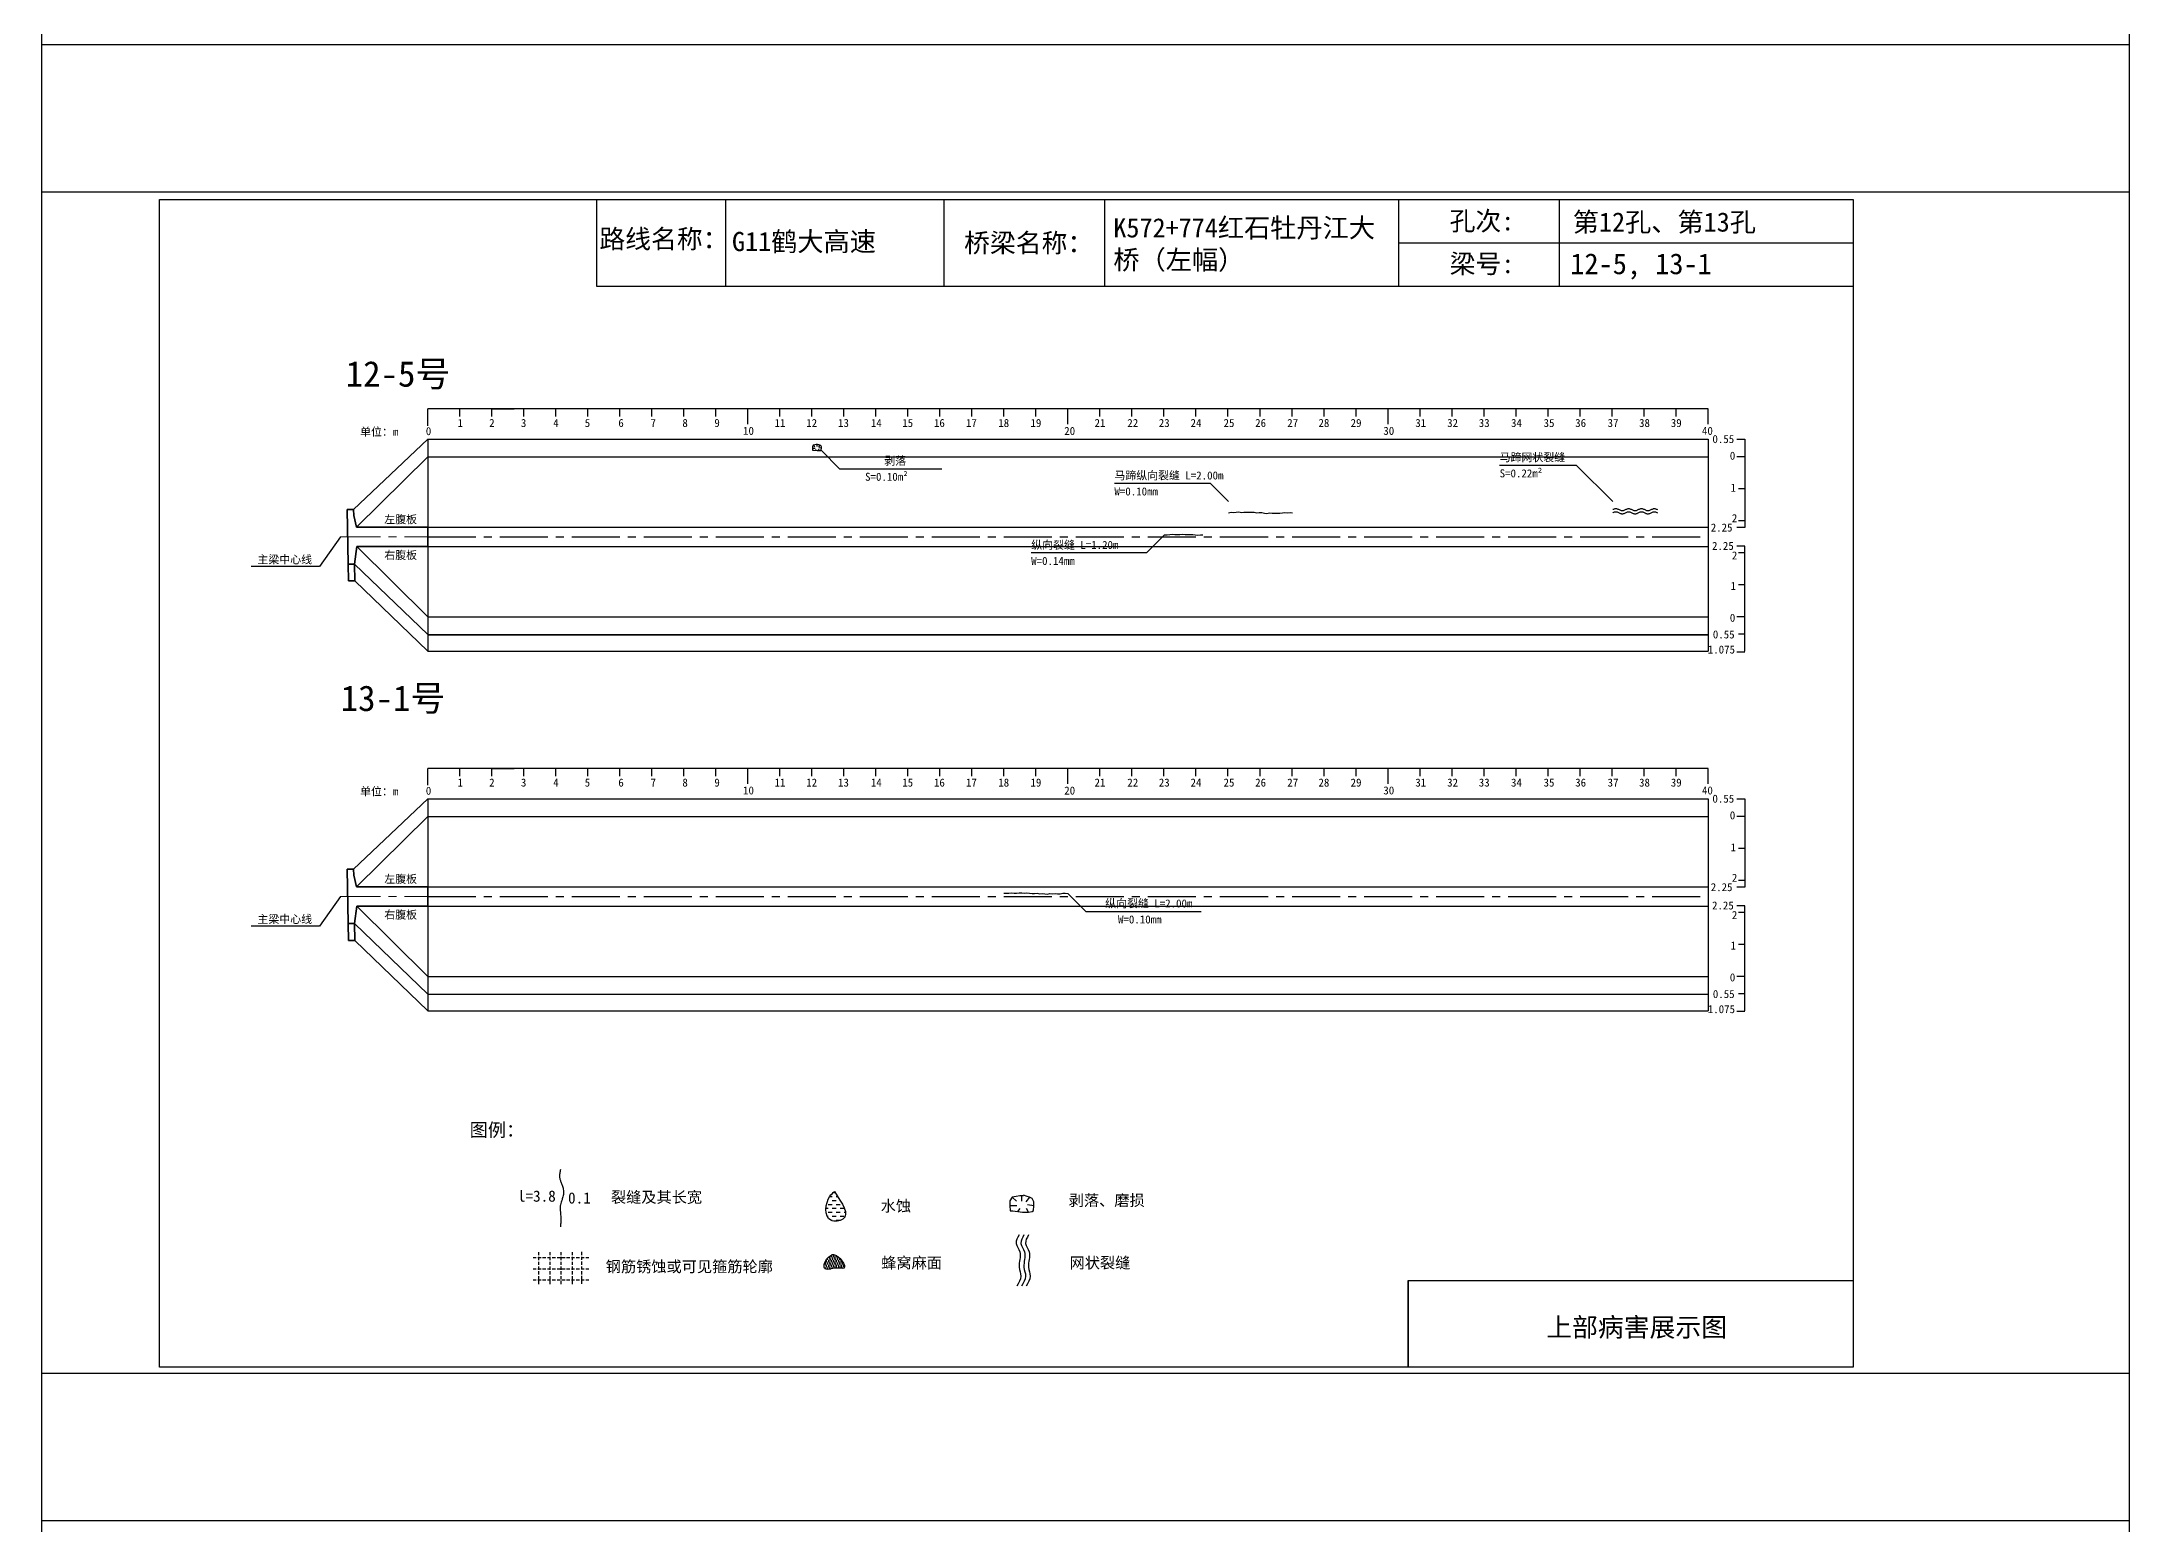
# Model space of a CAD drawing. Header units: millimetres. Extents: x -37 to 615, y -10473 to 23.
# Drawn here: x -37 to 615, y -9644 to -9181 of the extents above; entities that cross this region are included whole.
import ezdxf

# ---------------------------------------------------------------- set-up
doc = ezdxf.new("R2010")
doc.units = ezdxf.units.MM
for name, pattern in [('CENTER', [2, 1.25, -0.25, 0.25, -0.25]), ('CENTER2', [1.125, 0.75, -0.125, 0.125, -0.125]), ('DASHED', [0.75, 0.5, -0.25])]:
    doc.linetypes.add(name, pattern=pattern)
for name, color, linetype in [('加固措施', 7, 'Continuous'), ('图层1', 7, 'Continuous'), ('病害', 5, 'Continuous'), ('轮廓', 3, 'Continuous')]:
    doc.layers.add(name, color=color, linetype=linetype)
doc.layers.add('虚线', color=7, linetype='Continuous', lineweight=30)
doc.styles.get("Standard").update_dxf_attribs({"font": ''})
doc.styles.add('汉字', font='')
doc.styles.get('Standard').set_extended_font_data('SimSun')
doc.styles.get('汉字').set_extended_font_data('SimSun')
pattern_1 = [(0, (-2783.5002, -201.1734), (0.38480574, 0.76961148), [0, -0.76961148])]
pattern_2 = [(0, (-4794.9262, -487.88576), (0.38480574, 0.76961148), [0, -0.76961148])]
pattern_3 = [(0, (-2240.9707, -124.7498), (1.2467706, 1.2467706), [1.2467706, -1.2467706])]

# ---------------------------------------------------------------- blocks, each defined once
blk = doc.blocks.new('adfsd')
at = {"lineweight": -2, "ltscale": 0.5}
for p, q in [((1140.897, -3083.694), (1140.936, -3083.729)), ((1140.983, -3083.682), (1140.981, -3083.729)), ((1141.053, -3083.694), (1141.022, -3083.735)), ((1140.876, -3083.768), (1140.94, -3083.769)), ((1140.948, -3083.824), (1140.969, -3083.796)), ((1141.045, -3083.83), (1141.028, -3083.796)), ((1141.094, -3083.772), (1141.036, -3083.763))]:
    blk.add_line(p, q, dxfattribs=at)
blk.add_lwpolyline([(1141, -3083.682), (1140.967, -3083.682), (1140.934, -3083.69), (1140.897, -3083.694), (1140.876, -3083.727), (1140.876, -3083.768), (1140.88, -3083.818), (1140.905, -3083.818), (1140.991, -3083.83), (1141.045, -3083.83), (1141.078, -3083.822), (1141.09, -3083.814), (1141.094, -3083.772), (1141.094, -3083.735), (1141.078, -3083.707), (1141.053, -3083.694), (1141.033, -3083.69), (1141, -3083.678)], dxfattribs=at)
blk = doc.blocks.new('chi')
at = {"color": 0}
for p, q in [((1147.409, -3079.329), (1147.409, -3078.8)), ((1187.409, -3078.8), (1147.409, -3078.8)), ((1148.409, -3079.041), (1148.409, -3078.8)), ((1149.409, -3079.041), (1149.409, -3078.8)), ((1149.409, -3078.8), (1150.109, -3078.8)), ((1150.409, -3079.041), (1150.409, -3078.8)), ((1151.409, -3079.041), (1151.409, -3078.8)), ((1152.409, -3079.041), (1152.409, -3078.8)), ((1153.409, -3079.041), (1153.409, -3078.8)), ((1154.409, -3079.041), (1154.409, -3078.8)), ((1155.409, -3079.041), (1155.409, -3078.8)), ((1156.409, -3079.041), (1156.409, -3078.8)), ((1157.409, -3079.283), (1157.409, -3078.8)), ((1158.409, -3079.041), (1158.409, -3078.8)), ((1159.409, -3079.041), (1159.409, -3078.8)), ((1160.409, -3079.041), (1160.409, -3078.8)), ((1161.409, -3079.041), (1161.409, -3078.8)), ((1162.409, -3079.041), (1162.409, -3078.8)), ((1163.409, -3079.041), (1163.409, -3078.8)), ((1164.409, -3079.041), (1164.409, -3078.8)), ((1165.409, -3079.041), (1165.409, -3078.8)), ((1166.409, -3079.041), (1166.409, -3078.8)), ((1167.409, -3079.283), (1167.409, -3078.8)), ((1168.409, -3079.041), (1168.409, -3078.8)), ((1169.409, -3079.041), (1169.409, -3078.8)), ((1170.409, -3079.041), (1170.409, -3078.8)), ((1171.409, -3079.041), (1171.409, -3078.8)), ((1172.409, -3079.041), (1172.409, -3078.8)), ((1173.409, -3079.041), (1173.409, -3078.8)), ((1174.409, -3079.041), (1174.409, -3078.8)), ((1175.409, -3079.041), (1175.409, -3078.8)), ((1176.409, -3079.041), (1176.409, -3078.8)), ((1177.409, -3079.283), (1177.409, -3078.8)), ((1178.409, -3079.041), (1178.409, -3078.8)), ((1179.409, -3079.041), (1179.409, -3078.8)), ((1180.409, -3079.041), (1180.409, -3078.8)), ((1181.409, -3079.041), (1181.409, -3078.8)), ((1182.409, -3079.041), (1182.409, -3078.8)), ((1183.409, -3079.041), (1183.409, -3078.8)), ((1184.409, -3079.041), (1184.409, -3078.8)), ((1185.409, -3079.041), (1185.409, -3078.8)), ((1186.409, -3079.041), (1186.409, -3078.8)), ((1187.409, -3079.283), (1187.409, -3078.8))]:
    blk.add_line(p, q, dxfattribs=at)
for s, p in [('0', (1147.349, -3079.623)), ('1', (1148.339, -3079.368)), ('2', (1149.328, -3079.368)), ('3', (1150.319, -3079.368)), ('4', (1151.329, -3079.368)), ('5', (1152.313, -3079.368)), ('6', (1153.363, -3079.368)), ('7', (1154.37, -3079.368)), ('8', (1155.363, -3079.368)), ('9', (1156.363, -3079.368)), ('10', (1157.259, -3079.613)), ('11', (1158.242, -3079.368)), ('12', (1159.233, -3079.368)), ('13', (1160.227, -3079.368)), ('14', (1161.252, -3079.368)), ('15', (1162.233, -3079.368)), ('16', (1163.223, -3079.368)), ('17', (1164.224, -3079.368)), ('18', (1165.232, -3079.368)), ('19', (1166.238, -3079.368)), ('20', (1167.294, -3079.617)), ('21', (1168.24, -3079.368)), ('22', (1169.264, -3079.368)), ('23', (1170.247, -3079.368)), ('24', (1171.24, -3079.368)), ('25', (1172.271, -3079.368)), ('26', (1173.258, -3079.368)), ('27', (1174.261, -3079.368)), ('28', (1175.236, -3079.368)), ('29', (1176.24, -3079.368)), ('30', (1177.262, -3079.613)), ('31', (1178.261, -3079.368)), ('32', (1179.256, -3079.368)), ('33', (1180.243, -3079.368)), ('34', (1181.251, -3079.368)), ('35', (1182.269, -3079.368)), ('36', (1183.256, -3079.368)), ('37', (1184.269, -3079.368)), ('38', (1185.251, -3079.368)), ('39', (1186.242, -3079.368)), ('40', (1187.216, -3079.613))]:
    blk.add_text(s, height=0.25).set_placement(p)
blk = doc.blocks.new('kopp')
at = {"color": 0}
for p, q in [((1188.308, -3078.25), (1188.558, -3078.25)), ((1188.558, -3078.25), (1188.558, -3078.8)), ((1188.558, -3078.8), (1188.308, -3078.8)), ((1188.558, -3078.8), (1188.558, -3079.8)), ((1188.558, -3079.8), (1188.358, -3079.8)), ((1188.558, -3079.8), (1188.558, -3079.8)), ((1188.558, -3079.8), (1188.558, -3080.8)), ((1188.558, -3081.009), (1188.308, -3081.009)), ((1188.558, -3080.8), (1188.358, -3080.8)), ((1188.558, -3080.8), (1188.558, -3081.009)), ((1188.558, -3081.592), (1188.308, -3081.592)), ((1188.558, -3081.8), (1188.358, -3081.8)), ((1188.558, -3081.8), (1188.558, -3081.592)), ((1188.558, -3082.8), (1188.558, -3081.8)), ((1188.558, -3082.8), (1188.358, -3082.8)), ((1188.558, -3083.8), (1188.558, -3082.8)), ((1188.558, -3082.8), (1188.558, -3082.8)), ((1188.558, -3083.8), (1188.308, -3083.8)), ((1188.558, -3084.875), (1188.558, -3083.8)), ((1188.558, -3084.338), (1188.358, -3084.338)), ((1188.308, -3084.888), (1188.558, -3084.888))]:
    blk.add_line(p, q, dxfattribs=at)
for s, p in [('0.55', (1187.543, -3078.37)), ('0', (1188.086, -3078.891)), ('1', (1188.109, -3079.89)), ('2', (1188.15, -3080.842)), ('2.25', (1187.49, -3081.135)), ('2.25', (1187.53, -3081.708)), ('2', (1188.15, -3082.006)), ('1', (1188.109, -3082.959)), ('0', (1188.086, -3083.954)), ('0.55', (1187.556, -3084.474)), ('1.075', (1187.398, -3084.946))]:
    blk.add_text(s, height=0.25).set_placement(p)

msp = doc.modelspace()

# ---------------------------------------------------------------- hatches: boundary and pattern name
at = {"layer": '加固措施', "lineweight": -2}
h = msp.add_hatch(dxfattribs=at)
h.set_pattern_fill('DASH', color=256, scale=0.626645)
h.set_pattern_definition(pattern_3)
edge = h.paths.add_edge_path()
edge.add_spline(control_points=[(210.85, -9540.12), (210.36, -9540.55), (208.03, -9542.61), (207.41, -9550.1), (216.74, -9548.77), (213.29, -9543.7), (210.85, -9540.12)], knot_values=[0, 0, 0, 0, 3.237042, 15.187225, 21.182779, 35.601669, 35.601669, 35.601669, 35.601669], degree=3, periodic=0)
h = msp.add_hatch(dxfattribs=at)
h.set_pattern_fill('DASH', color=256, scale=0.626645)
h.set_pattern_definition(pattern_3)
edge = h.paths.add_edge_path()
edge.add_spline(control_points=[(210.85, -9540.12), (210.36, -9540.55), (208.03, -9542.61), (207.41, -9550.1), (216.74, -9548.77), (213.29, -9543.7), (210.85, -9540.12)], knot_values=[0, 0, 0, 0, 3.237042, 15.187225, 21.182779, 35.601669, 35.601669, 35.601669, 35.601669], degree=3, periodic=0)
h = msp.add_hatch(dxfattribs=at)
h.set_pattern_fill('DOTS', scale=0.696272)
h.set_pattern_definition(pattern_1)
edge = h.paths.add_edge_path()
edge.add_spline(control_points=[(210.19, -9559.78), (209.15, -9560.49), (207.68, -9561.51), (207.52, -9565.25), (211, -9563.53), (215.72, -9564.88), (212.21, -9559.7), (210.31, -9559.78), (210.19, -9559.78)], knot_values=[0, 0, 0, 0, 5.205471, 7.397577, 12.944796, 16.169923, 23.88441, 24.400432, 24.400432, 24.400432, 24.400432], degree=3, periodic=0)
h = msp.add_hatch(dxfattribs=at)
h.set_pattern_fill('DOTS', scale=0.696272)
h.set_pattern_definition(pattern_1)
edge = h.paths.add_edge_path()
edge.add_spline(control_points=[(210.19, -9559.78), (209.15, -9560.49), (207.68, -9561.51), (207.52, -9565.25), (211, -9563.53), (215.72, -9564.88), (212.21, -9559.7), (210.31, -9559.78), (210.19, -9559.78)], knot_values=[0, 0, 0, 0, 5.205471, 7.397577, 12.944796, 16.169923, 23.88441, 24.400432, 24.400432, 24.400432, 24.400432], degree=3, periodic=0)
at = {"layer": '病害', "lineweight": -2}
h = msp.add_hatch(dxfattribs=at)
h.set_pattern_fill('DOTS', color=4, scale=0.696272, style=0)
h.set_pattern_definition(pattern_2)
edge = h.paths.add_edge_path()
edge.add_spline(control_points=[(210.19, -9559.78), (209.15, -9560.49), (207.68, -9561.51), (207.52, -9565.25), (211, -9563.53), (215.72, -9564.88), (212.21, -9559.7), (210.31, -9559.78), (210.19, -9559.78)], knot_values=[0, 0, 0, 0, 1.041094, 1.479515, 2.588959, 3.233985, 4.776882, 4.880086, 4.880086, 4.880086, 4.880086], degree=3, periodic=0)
h = msp.add_hatch(dxfattribs=at)
h.set_pattern_fill('DOTS', color=4, scale=0.696272, style=0)
h.set_pattern_definition(pattern_2)
edge = h.paths.add_edge_path()
edge.add_spline(control_points=[(210.19, -9559.78), (209.15, -9560.49), (207.68, -9561.51), (207.52, -9565.25), (211, -9563.53), (215.72, -9564.88), (212.21, -9559.7), (210.31, -9559.78), (210.19, -9559.78)], knot_values=[0, 0, 0, 0, 1.041094, 1.479515, 2.588959, 3.233985, 4.776882, 4.880086, 4.880086, 4.880086, 4.880086], degree=3, periodic=0)

# ---------------------------------------------------------------- linework, layer by layer
at = {"color": 0, "linetype": 'ByBlock'}
for p, q in [((0, -9230.15), (529.17, -9230.15)), ((0, -9595), (0, -9230.15)), ((136.5, -9230.15), (136.5, -9257.28)), ((245.1, -9230.15), (245.1, -9257.28)), ((387.13, -9230.15), (387.13, -9257.28)), ((437.29, -9230.21), (437.29, -9257.34)), ((529.17, -9230.15), (529.17, -9595)), ((136.5, -9257.28), (529.17, -9257.28)), ((390.12, -9595), (390.12, -9567.88)), ((390.12, -9567.88), (529.17, -9567.88)), ((529.17, -9595), (0, -9595))]:
    msp.add_line(p, q, dxfattribs=at)
at = {"color": 0}
for p, q in [((60.65, -9327.07), (83.82, -9305.07)), ((83.82, -9305.07), (83.82, -9371.32)), ((83.82, -9305.07), (483.82, -9305.07)), ((483.82, -9305.07), (483.82, -9371.32)), ((61.57, -9332.57), (83.82, -9310.57)), ((56.57, -9335.57), (49.96, -9344.83)), ((61.64, -9338.57), (83.82, -9360.57)), ((83.82, -9332.57), (483.82, -9332.57)), ((83.82, -9338.57), (483.82, -9338.57)), ((483.82, -9332.57), (483.82, -9335.57)), ((49.96, -9344.83), (28.63, -9344.83)), ((60.99, -9344.07), (83.82, -9366.07)), ((61.09, -9349.32), (83.82, -9371.32)), ((83.82, -9360.57), (483.82, -9360.57)), ((83.82, -9366.07), (483.82, -9366.07)), ((83.82, -9366.19), (483.82, -9366.19)), ((83.82, -9371.32), (483.82, -9371.32)), ((60.65, -9439.41), (83.82, -9417.41)), ((61.57, -9444.92), (83.82, -9422.91)), ((83.82, -9417.41), (83.82, -9483.66)), ((83.82, -9417.41), (483.82, -9417.41)), ((83.82, -9422.91), (483.82, -9422.91)), ((483.82, -9417.41), (483.82, -9483.66)), ((56.57, -9447.91), (49.96, -9457.17)), ((83.82, -9444.91), (483.82, -9444.91)), ((483.82, -9444.91), (483.82, -9447.91)), ((61.64, -9450.91), (83.82, -9472.91)), ((83.82, -9450.91), (483.82, -9450.91)), ((49.96, -9457.17), (28.63, -9457.17)), ((60.99, -9456.41), (83.82, -9478.41)), ((61.09, -9461.66), (83.82, -9483.66)), ((83.82, -9472.91), (483.82, -9472.91)), ((83.82, -9478.41), (483.82, -9478.41)), ((83.82, -9483.66), (483.82, -9483.66))]:
    msp.add_line(p, q, dxfattribs=at)
msp.add_line((83.82, -9310.57), (483.82, -9310.57))
at = {"color": 7}
for p, q in [((204, -9307.87), (204.82, -9307.88)), ((204.26, -9306.92), (204.77, -9307.36)), ((204.92, -9308.58), (205.19, -9308.22)), ((205.37, -9306.76), (205.34, -9307.36)), ((206.26, -9306.92), (205.86, -9307.44)), ((206.16, -9308.65), (205.94, -9308.22)), ((206.79, -9307.92), (206.04, -9307.8))]:
    msp.add_line(p, q, dxfattribs=at)
at = {"color": 1, "linetype": 'CENTER2', "ltscale": 20}
for p, q in [((83.82, -9335.57), (483.82, -9335.57)), ((83.82, -9447.91), (483.82, -9447.91))]:
    msp.add_line(p, q, dxfattribs=at)
at = {"color": 1, "linetype": 'DASHED', "ltscale": 2}
for p, q in [((118.45, -9559.01), (118.45, -9569.45)), ((118.45, -9559.01), (118.45, -9569.45)), ((121.93, -9559.01), (121.93, -9569.45)), ((121.93, -9559.01), (121.93, -9569.45)), ((125.41, -9559.01), (125.41, -9569.45)), ((125.41, -9559.01), (125.41, -9569.45)), ((128.89, -9559.01), (128.89, -9569.45)), ((128.89, -9559.01), (128.89, -9569.45)), ((131.87, -9558.98), (131.87, -9569.43)), ((131.87, -9558.98), (131.87, -9569.43)), ((116.71, -9560.75), (134.11, -9560.75)), ((116.71, -9560.75), (134.11, -9560.75)), ((116.71, -9564.23), (134.11, -9564.23)), ((116.71, -9564.23), (134.11, -9564.23)), ((116.71, -9567.71), (134.11, -9567.71)), ((116.71, -9567.71), (134.11, -9567.71))]:
    msp.add_line(p, q, dxfattribs=at)
at = {"color": 3, "linetype": 'ByBlock'}
for points in [[(-36.77, -8766.81), (615.38, -8766.81), (615.38, -9227.93), (-36.77, -9227.93)], [(-36.77, -9181.81), (615.38, -9181.81), (615.38, -9642.93), (-36.77, -9642.93)], [(-36.77, -9596.81), (615.38, -9596.81), (615.38, -10057.93), (-36.77, -10057.93)]]:
    msp.add_lwpolyline(points, close=True, dxfattribs=at)
at = {"color": 7}
for points in [[(205.58, -9306.76), (205.16, -9306.76), (204.74, -9306.87), (204.26, -9306.92), (204, -9307.34), (204, -9307.87), (204.05, -9308.5), (204.37, -9308.5), (205.47, -9308.65), (206.16, -9308.65), (206.58, -9308.55), (206.74, -9308.44), (206.79, -9307.92), (206.79, -9307.44), (206.58, -9307.08), (206.26, -9306.92), (206, -9306.87), (205.58, -9306.71)], [(206.79, -9308.65), (212.45, -9314.31), (244.45, -9314.31)], [(334, -9324.55), (328.34, -9318.9), (298.34, -9318.9)], [(454, -9324.55), (442.69, -9313.24), (418.69, -9313.24)], [(334, -9328.06), (334.8, -9327.89), (335.6, -9328), (336.4, -9327.82), (337.2, -9327.81), (338, -9327.97), (338.8, -9327.85), (339.6, -9327.91), (340.4, -9327.84), (341.2, -9327.89), (342, -9327.87), (342.8, -9328.07), (343.6, -9328.01), (344.4, -9328.02), (345.2, -9328.2), (346, -9328.23), (346.8, -9328.11), (347.6, -9328.2), (348.4, -9328.2), (349.2, -9328.15), (350, -9328.13), (350.8, -9328.09), (351.6, -9328), (352.4, -9328.07), (353.2, -9327.96), (354, -9328.03)], [(454, -9327.05), (454.2, -9326.96), (454.4, -9326.88), (454.6, -9326.81), (454.8, -9326.77), (455, -9326.75), (455.2, -9326.77), (455.4, -9326.81), (455.6, -9326.88), (455.8, -9326.96), (456, -9327.05), (456.2, -9327.15), (456.4, -9327.23), (456.6, -9327.3), (456.8, -9327.34), (457, -9327.35), (457.2, -9327.34), (457.4, -9327.3), (457.6, -9327.23), (457.8, -9327.15), (458, -9327.05), (458.2, -9326.96), (458.4, -9326.88), (458.6, -9326.81), (458.8, -9326.77), (459, -9326.75), (459.2, -9326.77), (459.4, -9326.81), (459.6, -9326.88), (459.8, -9326.96), (460, -9327.05), (460.2, -9327.15), (460.4, -9327.23), (460.6, -9327.3), (460.8, -9327.34), (461, -9327.35), (461.2, -9327.34), (461.4, -9327.3), (461.6, -9327.23), (461.8, -9327.15), (462, -9327.05), (462.2, -9326.96), (462.4, -9326.88), (462.6, -9326.81), (462.8, -9326.77), (463, -9326.75), (463.2, -9326.77), (463.4, -9326.81), (463.6, -9326.88), (463.8, -9326.96), (464, -9327.05), (464.2, -9327.15), (464.4, -9327.23), (464.6, -9327.3), (464.8, -9327.34), (465, -9327.35), (465.2, -9327.34), (465.4, -9327.3), (465.6, -9327.23), (465.8, -9327.15), (466, -9327.05), (466.2, -9326.96), (466.4, -9326.88), (466.6, -9326.81), (466.8, -9326.77), (467, -9326.75), (467.2, -9326.77), (467.4, -9326.81), (467.6, -9326.88), (467.8, -9326.96), (468, -9327.05)], [(454, -9328.05), (454.2, -9327.96), (454.4, -9327.88), (454.6, -9327.81), (454.8, -9327.77), (455, -9327.75), (455.2, -9327.77), (455.4, -9327.81), (455.6, -9327.88), (455.8, -9327.96), (456, -9328.05), (456.2, -9328.15), (456.4, -9328.23), (456.6, -9328.3), (456.8, -9328.34), (457, -9328.35), (457.2, -9328.34), (457.4, -9328.3), (457.6, -9328.23), (457.8, -9328.15), (458, -9328.05), (458.2, -9327.96), (458.4, -9327.88), (458.6, -9327.81), (458.8, -9327.77), (459, -9327.75), (459.2, -9327.77), (459.4, -9327.81), (459.6, -9327.88), (459.8, -9327.96), (460, -9328.05), (460.2, -9328.15), (460.4, -9328.23), (460.6, -9328.3), (460.8, -9328.34), (461, -9328.35), (461.2, -9328.34), (461.4, -9328.3), (461.6, -9328.23), (461.8, -9328.15), (462, -9328.05), (462.2, -9327.96), (462.4, -9327.88), (462.6, -9327.81), (462.8, -9327.77), (463, -9327.75), (463.2, -9327.77), (463.4, -9327.81), (463.6, -9327.88), (463.8, -9327.96), (464, -9328.05), (464.2, -9328.15), (464.4, -9328.23), (464.6, -9328.3), (464.8, -9328.34), (465, -9328.35), (465.2, -9328.34), (465.4, -9328.3), (465.6, -9328.23), (465.8, -9328.15), (466, -9328.05), (466.2, -9327.96), (466.4, -9327.88), (466.6, -9327.81), (466.8, -9327.77), (467, -9327.75), (467.2, -9327.77), (467.4, -9327.81), (467.6, -9327.88), (467.8, -9327.96), (468, -9328.05)], [(314, -9334.95), (308.34, -9340.6), (272.34, -9340.6)], [(314, -9334.9), (314.8, -9334.99), (315.6, -9334.85), (316.4, -9334.77), (317.2, -9334.81), (318, -9334.84), (318.8, -9334.88), (319.6, -9334.77), (320.4, -9334.86), (321.2, -9334.82), (322, -9334.89), (322.8, -9334.88), (323.6, -9334.98), (324.4, -9335.09), (325.2, -9334.96), (326, -9334.95)], [(263.8, -9446.93), (264.6, -9446.9), (265.4, -9446.89), (266.2, -9446.81), (267, -9446.86), (267.8, -9446.88), (268.6, -9446.75), (269.4, -9446.8), (270.2, -9446.84), (271, -9446.83), (271.8, -9446.93), (272.6, -9446.96), (273.4, -9446.97), (274.2, -9446.89), (275, -9447.07), (275.8, -9446.98), (276.6, -9447.08), (277.4, -9447.17), (278.2, -9447.02), (279, -9447.1), (279.8, -9446.99), (280.6, -9447.05), (281.4, -9447.09), (282.2, -9446.93), (283, -9446.86), (283.8, -9446.95)], [(283.8, -9446.95), (289.46, -9452.6), (325.46, -9452.6)]]:
    msp.add_lwpolyline(points, dxfattribs=at)
for points in [[(268.59, -9553.64), (268.08, -9554.53), (267.03, -9556.33), (269.71, -9559.45), (267.97, -9563.1), (269.63, -9566.74), (268.46, -9568.65), (267.82, -9569.69)], [(268.59, -9553.64), (268.08, -9554.53), (267.03, -9556.33), (269.71, -9559.45), (267.97, -9563.1), (269.63, -9566.74), (268.46, -9568.65), (267.82, -9569.69)], [(270.07, -9553.64), (269.55, -9554.53), (268.51, -9556.33), (271.18, -9559.45), (269.44, -9563.1), (271.1, -9566.74), (269.94, -9568.65), (269.3, -9569.69)], [(270.07, -9553.64), (269.55, -9554.53), (268.51, -9556.33), (271.18, -9559.45), (269.44, -9563.1), (271.1, -9566.74), (269.94, -9568.65), (269.3, -9569.69)], [(271.52, -9553.64), (271, -9554.53), (269.96, -9556.33), (272.63, -9559.45), (270.89, -9563.1), (272.55, -9566.74), (271.39, -9568.65), (270.75, -9569.69)], [(271.52, -9553.64), (271, -9554.53), (269.96, -9556.33), (272.63, -9559.45), (270.89, -9563.1), (272.55, -9566.74), (271.39, -9568.65), (270.75, -9569.69)]]:
    msp.add_open_spline(points, degree=3, knots=[0, 0, 0, 0, 2.808133, 5.677796, 10.461234, 13.324406, 16.732801, 16.732801, 16.732801, 16.732801])
at = {"lineweight": -2}
msp.add_open_spline([(210.19, -9559.78), (209.15, -9560.49), (207.68, -9561.51), (207.52, -9565.25), (211, -9563.53), (215.72, -9564.88), (212.21, -9559.7), (210.31, -9559.78), (210.19, -9559.78)], degree=3, knots=[0, 0, 0, 0, 3.624423, 5.150725, 9.013098, 11.258664, 16.630045, 16.989336, 16.989336, 16.989336, 16.989336], dxfattribs=at)
msp.add_open_spline([(210.19, -9559.78), (209.15, -9560.49), (207.68, -9561.51), (207.52, -9565.25), (211, -9563.53), (215.72, -9564.88), (212.21, -9559.7), (210.31, -9559.78), (210.19, -9559.78)], degree=3, knots=[0, 0, 0, 0, 3.624423, 5.150725, 9.013098, 11.258664, 16.630045, 16.989336, 16.989336, 16.989336, 16.989336], dxfattribs=at)
at = {"layer": '加固措施', "lineweight": -2}
msp.add_open_spline([(210.85, -9540.12), (210.36, -9540.55), (208.03, -9542.61), (207.41, -9550.1), (216.74, -9548.77), (213.29, -9543.7), (210.85, -9540.12)], degree=3, knots=[0, 0, 0, 0, 2.028466, 9.51698, 13.274057, 22.309569, 22.309569, 22.309569, 22.309569], dxfattribs=at)
msp.add_open_spline([(210.85, -9540.12), (210.36, -9540.55), (208.03, -9542.61), (207.41, -9550.1), (216.74, -9548.77), (213.29, -9543.7), (210.85, -9540.12)], degree=3, knots=[0, 0, 0, 0, 2.028466, 9.51698, 13.274057, 22.309569, 22.309569, 22.309569, 22.309569], dxfattribs=at)
at = {"layer": '图层1', "lineweight": -2}
msp.add_open_spline([(125.25, -9533.18), (125.22, -9533.39), (125.18, -9533.61), (125.07, -9534.25), (125.02, -9534.65), (124.99, -9535.22), (125, -9535.4), (125.02, -9535.69), (125.03, -9535.79), (125.06, -9536), (125.09, -9536.11), (125.19, -9536.49), (125.29, -9536.79), (125.54, -9537.43), (125.69, -9537.78), (125.96, -9538.54), (126.09, -9538.96), (126.21, -9539.66), (126.24, -9539.94), (126.25, -9540.49), (126.23, -9540.75), (126.16, -9541.26), (126.11, -9541.5), (126, -9541.97), (125.93, -9542.19), (125.76, -9542.75), (125.64, -9543.07), (125.45, -9543.67), (125.36, -9543.96), (125.27, -9544.34), (125.24, -9544.46), (125.21, -9544.68), (125.2, -9544.77), (125.18, -9544.97), (125.17, -9545.08), (125.17, -9545.46), (125.18, -9545.75), (125.23, -9546.38), (125.27, -9546.71), (125.33, -9547.3), (125.35, -9547.54), (125.38, -9548), (125.39, -9548.22), (125.4, -9548.64), (125.4, -9548.84), (125.39, -9549.46), (125.37, -9549.86), (125.32, -9550.55), (125.3, -9550.85), (125.27, -9551.15)], degree=3, knots=[0, 0, 0, 0, 0.93103, 0.93103, 2.904338, 2.904338, 3.933552, 3.933552, 4.598026, 4.598026, 5.2625, 5.2625, 6.799065, 6.799065, 8.335629, 8.335629, 9.872194, 9.872194, 10.744529, 10.744529, 11.616864, 11.616864, 12.4892, 12.4892, 13.361535, 13.361535, 14.755665, 14.755665, 16.149795, 16.149795, 16.835641, 16.835641, 17.410365, 17.410365, 17.98509, 17.98509, 19.45733, 19.45733, 20.929571, 20.929571, 21.910052, 21.910052, 22.722819, 22.722819, 23.535585, 23.535585, 25.161117, 25.161117, 26.428502, 26.428502, 26.428502, 26.428502], dxfattribs=at)
msp.add_open_spline([(125.25, -9533.18), (125.22, -9533.39), (125.18, -9533.61), (125.07, -9534.25), (125.02, -9534.65), (124.99, -9535.22), (125, -9535.4), (125.02, -9535.69), (125.03, -9535.79), (125.06, -9536), (125.09, -9536.11), (125.19, -9536.49), (125.29, -9536.79), (125.54, -9537.43), (125.69, -9537.78), (125.96, -9538.54), (126.09, -9538.96), (126.21, -9539.66), (126.24, -9539.94), (126.25, -9540.49), (126.23, -9540.75), (126.16, -9541.26), (126.11, -9541.5), (126, -9541.97), (125.93, -9542.19), (125.76, -9542.75), (125.64, -9543.07), (125.45, -9543.67), (125.36, -9543.96), (125.27, -9544.34), (125.24, -9544.46), (125.21, -9544.68), (125.2, -9544.77), (125.18, -9544.97), (125.17, -9545.08), (125.17, -9545.46), (125.18, -9545.75), (125.23, -9546.38), (125.27, -9546.71), (125.33, -9547.3), (125.35, -9547.54), (125.38, -9548), (125.39, -9548.22), (125.4, -9548.64), (125.4, -9548.84), (125.39, -9549.46), (125.37, -9549.86), (125.32, -9550.55), (125.3, -9550.85), (125.27, -9551.15)], degree=3, knots=[0, 0, 0, 0, 0.93103, 0.93103, 2.904338, 2.904338, 3.933552, 3.933552, 4.598026, 4.598026, 5.2625, 5.2625, 6.799065, 6.799065, 8.335629, 8.335629, 9.872194, 9.872194, 10.744529, 10.744529, 11.616864, 11.616864, 12.4892, 12.4892, 13.361535, 13.361535, 14.755665, 14.755665, 16.149795, 16.149795, 16.835641, 16.835641, 17.410365, 17.410365, 17.98509, 17.98509, 19.45733, 19.45733, 20.929571, 20.929571, 21.910052, 21.910052, 22.722819, 22.722819, 23.535585, 23.535585, 25.161117, 25.161117, 26.428502, 26.428502, 26.428502, 26.428502], dxfattribs=at)
at = {"layer": '病害', "color": 5}
for p, q in [((136.5, -9230.15), (136.5, -9257.28)), ((245.1, -9230.15), (245.1, -9257.28)), ((387.13, -9230.15), (387.13, -9257.28)), ((529.17, -9230.15), (529.17, -9257.28)), ((136.5, -9257.28), (386.58, -9257.28)), ((386.58, -9257.28), (529.17, -9257.28)), ((390.12, -9567.88), (529.17, -9567.88)), ((390.12, -9567.88), (390.12, -9595)), ((529.17, -9567.88), (529.17, -9595))]:
    msp.add_line(p, q, dxfattribs=at)
at = {"layer": '病害', "color": 0}
for p, q in [((176.83, -9230.15), (176.83, -9257.28)), ((295.25, -9230.15), (295.25, -9257.28)), ((387.14, -9243.77), (529.17, -9243.77))]:
    msp.add_line(p, q, dxfattribs=at)
at = {"layer": '虚线', "linetype": 'CENTER', "lineweight": 18, "ltscale": 10}
for p, q in [((56.57, -9335.57), (83.82, -9335.57)), ((56.57, -9447.91), (83.82, -9447.91))]:
    msp.add_line(p, q, dxfattribs=at)
at = {"layer": '轮廓', "color": 5, "lineweight": 35}
for p, q in [((58.99, -9344.07), (58.65, -9327.07)), ((58.65, -9327.07), (60.65, -9327.07)), ((60.69, -9328.95), (60.65, -9327.07)), ((61.57, -9332.57), (60.69, -9328.95)), ((60.99, -9344.07), (61.63, -9338.57)), ((83.82, -9332.57), (61.57, -9332.57)), ((83.82, -9338.57), (61.63, -9338.57)), ((83.82, -9338.57), (83.82, -9332.57)), ((58.99, -9344.07), (60.99, -9344.07)), ((59.09, -9349.32), (58.99, -9344.07)), ((61.09, -9349.32), (60.99, -9344.07)), ((59.09, -9349.32), (61.09, -9349.32)), ((58.99, -9456.41), (58.65, -9439.41)), ((58.65, -9439.41), (60.65, -9439.41)), ((60.69, -9441.29), (60.65, -9439.41)), ((61.57, -9444.92), (60.69, -9441.29)), ((83.82, -9444.92), (61.57, -9444.92)), ((83.82, -9450.92), (83.82, -9444.92)), ((60.99, -9456.41), (61.63, -9450.91)), ((83.82, -9450.91), (61.63, -9450.91)), ((58.99, -9456.41), (60.99, -9456.41)), ((59.09, -9461.66), (58.99, -9456.41)), ((59.09, -9461.66), (61.09, -9461.66)), ((61.09, -9461.66), (60.99, -9456.41))]:
    msp.add_line(p, q, dxfattribs=at)

# ---------------------------------------------------------------- block references
for name, p, xscale, yscale, zscale in [('chi', (-11390.27, 21492.43), 9.999999999994273, 9.999999999994273, 9.999999999994273), ('kopp', (-11390.27, 21477.43), 9.999999999994273, 9.999999999994273, 9.999999999994273), ('chi', (-11390.27, 21380.09), 9.999999999994273, 9.999999999994273, 9.999999999994273), ('kopp', (-11390.27, 21365.09), 9.999999999994273, 9.999999999994273, 9.999999999994273), ('adfsd', (-39452.38, 97812.64), 34.81359766870787, 34.81359766870787, 34.81359766870787), ('adfsd', (-39452.38, 97812.64), 34.81359766870787, 34.81359766870787, 34.81359766870787)]:
    msp.add_blockref(name, p, dxfattribs=dict(xscale=xscale, yscale=yscale, zscale=zscale))

# ---------------------------------------------------------------- texts
for s, p in [('单位：m', (62.7, -9304.01)), ('左腹板', (70.24, -9331.36)), ('主梁中心线', (30.63, -9343.92)), ('右腹板', (70.24, -9342.53)), ('单位：m', (62.7, -9416.35)), ('左腹板', (70.24, -9443.7)), ('主梁中心线', (30.63, -9456.27)), ('右腹板', (70.24, -9454.87))]:
    msp.add_text(s, height=2.5).set_placement(p)
at = {"color": 7}
for s, p in [('剥落', (226.45, -9313.06)), ('马蹄网状裂缝', (418.69, -9311.99)), ('S=0.10m²', (220.45, -9318.06)), ('马蹄纵向裂缝 L=2.00m', (298.34, -9317.65)), ('S=0.22m²', (418.69, -9316.99)), ('W=0.10mm', (298.34, -9322.65)), ('纵向裂缝 L=1.20m', (272.34, -9339.35)), ('W=0.14mm', (272.34, -9344.35)), ('纵向裂缝 L=2.00m', (295.46, -9451.35)), ('W=0.10mm', (299.46, -9456.35))]:
    msp.add_text(s, height=2.5, dxfattribs=at).set_placement(p)
at = {"linetype": 'ByBlock', "attachment_point": 1, "style": '汉字'}
for s, insert, char_height, width in [('{\\C0;第12孔、第13孔}', (441.52, -9234.22), 6, 77.4135), ('{\\C0;G11鹤大高速}', (178.87, -9240.32), 6, 62.8604), ('K572+774红石牡丹江大桥（左幅）', (298, -9236.03), 6, 87.5474), ('{\\C0;12-5, 13-1}', (440.75, -9247.02), 6.5, 84.1186), ('{\\C0;12-5号}', (58.2, -9280.66), 8, 49.3496), ('{\\C0;13-1号}', (56.63, -9381.99), 8, 49.3496)]:
    msp.add_mtext(s, dxfattribs=dict(at, insert=insert, char_height=char_height, width=width))
at = {"layer": '图层1', "style": '汉字'}
for s, p in [('孔次:', (403.05, -9239.84)), ('路线名称：', (137.42, -9245.46)), ('桥梁名称：', (251.38, -9246.71)), ('梁号:', (403.08, -9253.2)), ('上部病害展示图', (433.23, -9585.44))]:
    msp.add_text(s, height=5.918, dxfattribs=at).set_placement(p)
at = {"layer": '图层1', "lineweight": -2, "attachment_point": 1}
for s, insert, char_height in [('图例：', (96.91, -9518.77), 4.178), ('图例：', (96.91, -9518.77), 4.178), ('l=3.8', (111.98, -9539.79), 3.481), ('l=3.8', (111.98, -9539.79), 3.481), ('0.1', (127.65, -9540.37), 3.481), ('0.1', (127.65, -9540.37), 3.481), ('裂缝及其长宽', (141.05, -9540.12), 3.481), ('裂缝及其长宽', (141.05, -9540.12), 3.481), ('剥落、磨损', (284.06, -9541.11), 3.481), ('剥落、磨损', (284.06, -9541.11), 3.481), ('水蚀', (225.33, -9542.86), 3.481), ('水蚀', (225.33, -9542.86), 3.481), ('蜂窝麻面', (225.48, -9560.62), 3.481), ('蜂窝麻面', (225.48, -9560.62), 3.481), ('网状裂缝', (284.32, -9560.61), 3.481), ('网状裂缝', (284.32, -9560.61), 3.481), ('钢筋锈蚀或可见箍筋轮廓', (139.42, -9561.79), 3.4814), ('钢筋锈蚀或可见箍筋轮廓', (139.42, -9561.79), 3.4814)]:
    msp.add_mtext(s, dxfattribs=dict(at, insert=insert, char_height=char_height))

doc.saveas('drawing.dxf')
